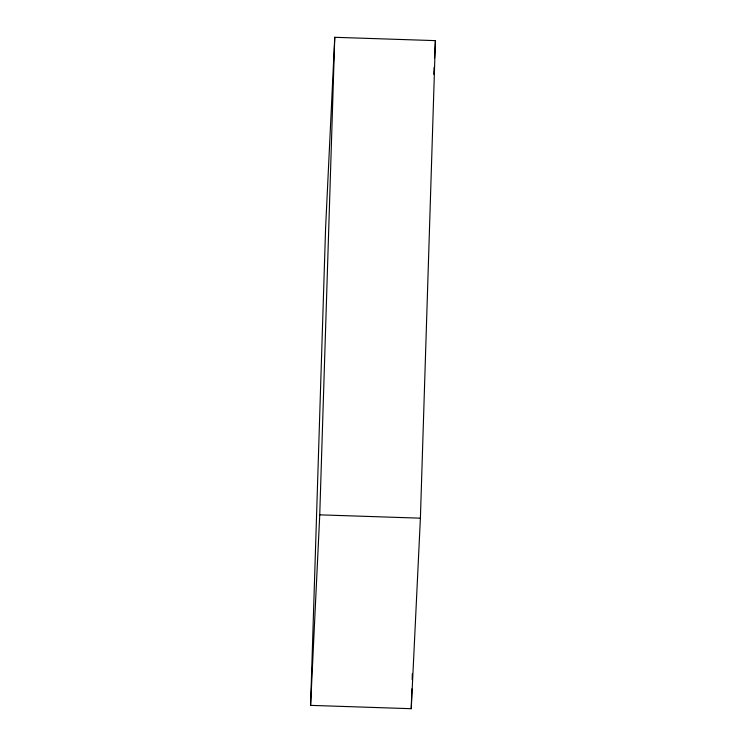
<?xml version="1.0" encoding="UTF-8"?>
<svg xmlns="http://www.w3.org/2000/svg" width="746" height="746" viewBox="0 0 746 746"><rect width="100%" height="100%" fill="white"/><g stroke="black" fill="none" stroke-linecap="round" stroke-linejoin="round"><path stroke-width="1.12" d="M310.597 705.371L325.601 227.828L334.758 37.3L435.403 40.629L420.399 518.172L411.242 708.7L310.597 705.371L319.745 514.843L334.758 37.3M411.242 708.7L411.867 688.903M412.156 679.578L412.342 673.759M433.79 74.32L434.116 67.345M434.564 58.057L435.403 40.629M319.745 514.843L420.399 518.172"/></g></svg>
